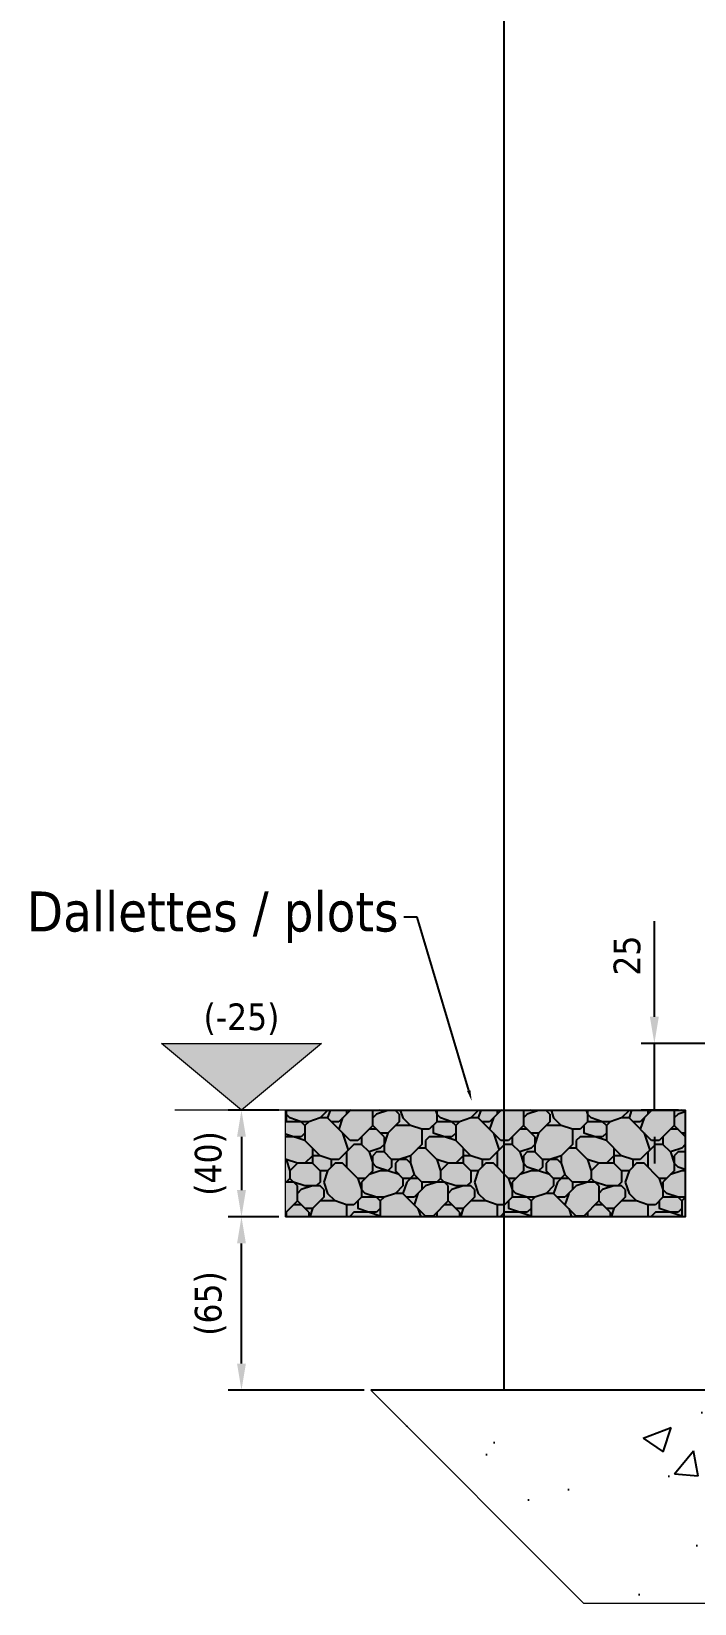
# Model space of a CAD drawing. Header units: millimetres. Extents: x -20000 to 230000, y -17405 to 24510.
# Drawn here: x 54493 to 54742, y -14116 to -13527 of the extents above; entities that cross this region are included whole.
import ezdxf
from ezdxf import colors
from ezdxf.entities.mleader import LeaderData, LeaderLine
from ezdxf.enums import TextEntityAlignment as Align
from ezdxf.math import Vec2, Vec3

# ---------------------------------------------------------------- set-up
doc = ezdxf.new("R2010")
doc.units = ezdxf.units.MM
doc.header["$PDMODE"] = 35
doc.header["$PDSIZE"] = 0.5
doc.layers.get('0').update_dxf_attribs({"lineweight": 13})
doc.layers.get('Defpoints').update_dxf_attribs({"true_color": 0xc2a584})
doc.layers.add('0 - Invisible', color=43, linetype='Continuous', lineweight=0, plot=False)
for name, color, linetype, lineweight in [('1 - BETON', 251, 'Continuous', 25), ('1 - Béton', 251, 'Continuous', 25), ('1 - Cotation', 32, 'Continuous', 13), ('1 - Cotation et texte', 7, 'Continuous', 13)]:
    doc.layers.add(name, color=color, linetype=linetype, lineweight=lineweight)
doc.layers.add('1 - Cache', color=7, linetype='Continuous', lineweight=0, true_color=0xffffff)
doc.styles.add('Texte Poralu', font='tahomabd.ttf')
doc.dimstyles.new('30 - 1000', dxfattribs={"dimtxt": 10, "dimasz": 10, "dimexe": 5, "dimexo": 2.5, "dimgap": 5, "dimtad": 1, "dimdec": 1, "dimtxsty": 'Texte Poralu', "dimcen": 5, "dimazin": 0, "dimtfac": 1, "dimtdec": 1, "dimtmove": 0, "dimatfit": 3, "dimfxl": 1, "dimarcsym": 0})

# ---------------------------------------------------------------- blocks, each defined once
blk = doc.blocks.new('*U613')
at = {"layer": '1 - BETON'}
h = blk.add_hatch(dxfattribs=at)
h.set_pattern_fill('CONCRETE', color=256, scale=15, style=0, pattern_type=2)
h.set_pattern_definition([(49.99999999999999, (-205.0000000001651, 285.4999999999822), (107.589027390113, -9.412820247389266), [11.25, -123.75]), (355, (-205.0000000001651, 285.4999999999822), (-20.81270004195, 112.8288200550018), [9, -99]), (100.4514, (-196.0342480001651, 284.7155989999821), (86.77640725710323, 103.415931309143), [9.5610285, -105.1713168]), (46.18420000000002, (-205.0000000001651, 315.4999999999822), (160.0861572938467, -24.82785214935271), [16.87499999999959, -185.6249999999968]), (96.6356, (-191.6594882501651, 313.4310039499821), (140.1994058323055, 146.1176806350663), [14.3415432, -157.75695]), (351.1842, (-205.0000000001651, 315.4999999999822), (140.1992917700441, 146.1177901387987), [13.5, -148.5]), (21, (-190.0000000001651, 307.9999999999822), (89.53605781776925, -60.39283359980082), [11.25, -123.75]), (326.0000000000001, (-190.0000000001651, 307.9999999999822), (36.49729978823726, 108.772506757028), [9, -99]), (71.4514, (-182.5386650501651, 302.9672590999821), (126.0333942872235, 48.37957450649286), [9.5610285, -105.1713168]), (37.50000000000001, (-205.0000000001651, 285.4999999999822), (1.8239782975936, 49.93407807469672), [0, -97.8, 0, -100.5, 0, -99.375]), (7.499999999999999, (-205.0000000001651, 285.4999999999822), (39.46043061632229, 59.16175678235403), [0, -57.3, 0, -95.55, 0, -37.875]), (327.5, (-238.4500000001651, 285.4999999999822), (80.07336542586135, -3.383230760156963), [0, -37.5, 0, -117, 0, -155.25]), (317.5, (-253.4500000001651, 285.4999999999822), (87.47792540135794, 15.01574734984766), [0, -48.75, 0, -77.69999999999999, 0, -110.25])])
h.paths.add_polyline_path([(-190.6519566091908, -80.22670254202892), (-200.7681680429923, -79.5633444152223), (-190.9836356725941, -76.90991190799562)], flags=8)
edge = h.paths.add_edge_path(flags=0)
edge.add_line((-190.8177961408925, -78.56830722501228), (-121.1651928261927, -71.60304689354197))
h.paths.add_polyline_path([(-202.1117021403187, -82.34346763252938), (-119.5984603262298, -74.09214345112049), (-121.7479144043429, -52.59760266998933), (-204.2611562184318, -60.84892685139822)], flags=24)
h.paths.add_polyline_path([(314.9999999999709, -110.0000000000045), (214.9999999999745, -210.0000000000009), (-385.0000000000712, -210.0000000000085), (-465.0000000000654, -130.0000000000064), (-265.0000000000655, -130.0000000000064), (-265.0000000000655, -70.50000000000655), (-60, -50), (-60, 0), (0, 0), (0, -110.0000000000045)])
at = {"layer": '0 - Invisible'}
blk.add_lwpolyline([(314.9999999999709, -110.0000000000045), (214.9999999999745, -210.0000000000009), (-385.0000000000712, -210.0000000000085), (-465.0000000000654, -130.0000000000064)], dxfattribs=at)
at = {"layer": '1 - BETON'}
blk.add_lwpolyline([(314.9999999999709, -110.0000000000045), (0, -110.0000000000045), (0, 0), (-60, 0), (-60, -50), (-265.0000000000655, -70.50000000000655), (-265.0000000000655, -130.0000000000064), (-465.0000000000654, -130.0000000000064)], dxfattribs=at)
blk = doc.blocks.new('*U616')
blk.add_hatch(color=256).paths.add_polyline_path([(-16.5625, 0), (-46.5625, 25), (13.4375, 25)])
blk.add_line((0, 0), (-41.5625, 0))
blk.add_lwpolyline([(-16.5625, 0), (-46.5625, 25), (13.4375, 25), (-16.5625, 0)])
at = {"style": 'Texte Poralu'}
blk.add_attdef('HAUTEUR', text='', height=10, dxfattribs=at).set_placement((-16.56250000000001, 34.99999999999997), align=Align.MIDDLE_CENTER)
blk = doc.blocks.new('*D628')
at = {"layer": '1 - Cotation', "color": 0, "lineweight": -2, "transparency": 16777216}
for p, q in [((54585.53970082397, -13931.26779066065), (54566.47720082397, -13931.26779066065)), ((54571.47720082397, -13941.26779066065), (54571.47720082397, -13961.26779066065)), ((54585.53970082397, -13971.26779066065), (54566.47720082397, -13971.26779066065))]:
    blk.add_line(p, q, dxfattribs=at)
at = {"layer": '1 - Cotation', "color": 0, "transparency": 16777216}
for points in [[(54569.8105341573, -13941.26779066065), (54573.14386749063, -13941.26779066065), (54571.47720082397, -13931.26779066065)], [(54569.8105341573, -13961.26779066065), (54573.14386749063, -13961.26779066065), (54571.47720082397, -13971.26779066065)]]:
    blk.add_solid(points, dxfattribs=at)
at = {"layer": 'Defpoints', "color": 0, "transparency": 16777216}
for p in [(54588.03970082397, -13931.26779066065), (54571.47720082397, -13971.26779066065), (54588.03970082397, -13971.26779066065)]:
    blk.add_point(p, dxfattribs=at)
at = {"layer": '1 - Cotation', "color": 0, "transparency": 16777216, "insert": (54559.8687387689, -13951.26779066064), "char_height": 10, "attachment_point": 5, "rotation": 90, "style": 'Texte Poralu'}
blk.add_mtext('(40)', dxfattribs=at)
blk = doc.blocks.new('*U617')
at = {"layer": '1 - BETON'}
h = blk.add_hatch(dxfattribs=at)
h.set_pattern_fill('112', color=256, scale=40, angle=135, style=0, pattern_type=2)
h.set_pattern_definition([(135, (221.5857864375541, 1.414213562373095), (-56.5685424949238, 3.552713678800501e-15), [12, -14, 2, -12]), (135, (204.615223689077, 7.071067811865477), (-56.5685424949238, 3.552713678800501e-15), [2, -10, 8, -20]), (135, (198.9583694395846, 9.899494936611667), (-56.5685424949238, 3.552713678800501e-15), [2, -38]), (135, (210.2720779385694, -4.242640687119284), (-56.5685424949238, 3.552713678800501e-15), [8, -32]), (135, (210.2720779385694, -9.899494936611664), (-56.5685424949238, 3.552713678800501e-15), [4, -36]), (135, (187.6446609405999, 7.071067811865477), (-56.5685424949238, 3.552713678800501e-15), [4, -2, 2, -32]), (135, (197.5441558772115, -5.656854249492378), (-56.5685424949238, 3.552713678800501e-15), [6, -34]), (135, (201.7867965643308, -15.55634918610405), (-56.5685424949238, 3.552713678800501e-15), [4, -36]), (135, (187.6446609405999, -7.071067811865472), (-56.5685424949238, 3.552713678800501e-15), [2, -12, 6, -20]), (135, (191.8873016277191, -14.14213562373095), (-56.5685424949238, 3.552713678800501e-15), [4, -36]), (135, (180.5735931287344, -5.656854249492376), (-56.5685424949238, 3.552713678800501e-15), [4, -36]), (135, (184.8162338158537, -12.72792206135785), (-56.5685424949238, 3.552713678800501e-15), [4, -36]), (135, (172.0883117544958, -2.828427124746185), (-56.5685424949238, 3.552713678800501e-15), [4, -36]), (225, (222.9999999999272, 0), (-7.105427357601002e-15, -56.5685424949238), [8, -2, 4, -16, 8, -2]), (225, (203.2010101267039, -16.97056274847714), (-7.105427357601002e-15, -56.5685424949238), [2, -38]), (225, (207.4436508138232, -4.242640687119283), (-7.105427357601002e-15, -56.5685424949238), [4, -8, 2, -26]), (225, (201.7867965643308, -7.071067811865474), (-7.105427357601002e-15, -56.5685424949238), [4, -8, 6, -22]), (225, (204.615223689077, 4.242640687119287), (-7.105427357601002e-15, -56.5685424949238), [2, -20, 4, -2, 4, -8]), (225, (206.0294372514501, 8.485281374238571), (-7.105427357601002e-15, -56.5685424949238), [2, -38]), (225, (194.7157287524653, 2.828427124746192), (-7.105427357601002e-15, -56.5685424949238), [2, -2, 6, -30]), (225, (197.5441558772115, 8.485281374238573), (-7.105427357601002e-15, -56.5685424949238), [4, -16, 2, -2, 2, -14]), (225, (201.7867965643308, 18.38477631085023), (-7.105427357601002e-15, -56.5685424949238), [6, -34]), (225, (177.7451660039882, 3.552713678800501e-15), (-7.105427357601002e-15, -56.5685424949238), [2, -2, 2, -34]), (225, (183.4020202534806, 8.485281374238575), (-7.105427357601002e-15, -56.5685424949238), [6, -34]), (225, (181.9878066911075, 14.14213562373095), (-7.105427357601002e-15, -56.5685424949238), [2, -38]), (180, (213.1005050633156, 9.899494936611665), (-28.28427124800001, -28.284271248), [2.8284, -53.740142496]), (180, (189.058874502973, -19.79898987322333), (-28.28427124800001, -28.284271248), [2.8284, -8.4852, 8.4852, -36.769742496]), (180, (190.473088065346, -12.72792206135785), (-28.28427124800001, -28.284271248), [5.6568, -14.142136, 2.8284, -33.94120649599999]), (180, (186.2304473782268, -5.656854249492376), (-28.28427124800001, -28.284271248), [5.6568, -19.799, 2.8284, -28.284342496]), (180, (210.2720779385694, -4.242640687119284), (-28.28427124800001, -28.284271248), [2.8284, -53.740142496]), (180, (203.2010101267039, 2.828427124746192), (-28.28427124800001, -28.284271248), [8.485280000000001, -48.083262496]), (180, (194.7157287524653, 5.656854249492383), (-28.28427124800001, -28.284271248), [2.8284, -16.97056, 2.8284, -33.941182496]), (180, (187.6446609405999, 7.071067811865477), (-28.28427124800001, -28.284271248), [5.6568, -50.911742496]), (180, (181.9878066911075, 12.72792206135786), (-28.28427124800001, -28.284271248), [5.6568, -50.911742496]), (180, (190.473088065346, 21.21320343559643), (-28.28427124800001, -28.284271248), [2.8284, -53.740142496]), (180, (179.1593795663613, 4.242640687119291), (-28.28427124800001, -28.284271248), [2.8284, -53.740142496]), (180, (177.7451660039882, -2.828427124746188), (-28.28427124800001, -28.284271248), [2.8284, -53.740142496]), (180, (169.2598846297496, 3.552713678800501e-15), (-28.28427124800001, -28.284271248), [2.8284, -53.740142496]), (180, (196.1299423148384, -26.8700576850888), (-28.28427124800001, -28.284271248), [2.8284, -53.740142496]), (180, (193.3015151900922, -1.414213562373092), (-28.28427124800001, -28.284271248), [2.8284, -53.740142496]), (180, (179.1593795663613, -9.89949493661166), (-28.28427124800001, -28.284271248), [2.8284, -19.799, 2.8284, -31.112742496]), (180, (207.4436508138232, -7.071067811865474), (-28.28427124800001, -28.284271248), [5.6568, -50.911742496]), (180, (200.3725830019577, -14.14213562373095), (-28.28427124800001, -28.284271248), [8.4852, -48.083342496]), (270, (210.2720779385694, -9.899494936611664), (28.284271248, -28.28427124800001), [4.2428, -52.325742496]), (270, (196.1299423148384, 7.071067811865479), (28.284271248, -28.28427124800001), [2.8284, -53.740142496]), (270, (183.4020202534806, 11.31370849898476), (28.284271248, -28.28427124800001), [2.8284, -53.740142496]), (270, (187.6446609405999, -4.24264068711928), (28.284271248, -28.28427124800001), [2.8284, -53.740142496]), (270, (181.9878066911075, -7.071067811865472), (28.284271248, -28.28427124800001), [2.8284, -53.740142496]), (270, (184.8162338158537, -12.72792206135785), (28.284271248, -28.28427124800001), [2.8284, -53.740142496]), (270, (180.5735931287344, -5.656854249492376), (28.284271248, -28.28427124800001), [2.8284, -53.740142496]), (270, (214.5147186256887, -5.65685424949238), (28.284271248, -28.28427124800001), [2.8284, -53.740142496]), (270, (198.9583694395846, -9.899494936611664), (28.284271248, -28.28427124800001), [2.8284, -53.740142496]), (270, (207.4436508138232, -1.414213562373094), (28.284271248, -28.28427124800001), [5.6568, -50.911742496]), (270, (204.615223689077, 7.071067811865477), (28.284271248, -28.28427124800001), [5.6568, -50.911742496]), (270, (177.7451660039882, 2.828427124746195), (28.284271248, -28.28427124800001), [5.6568, -50.911742496]), (270, (193.3015151900922, 1.414213562373098), (28.284271248, -28.28427124800001), [2.8284, -53.740142496]), (270, (197.5441558772116, 14.14213562373095), (28.284271248, -28.28427124800001), [5.6568, -33.94112000000001, 2.8284, -14.142222496]), (270, (201.7867965643308, -15.55634918610405), (28.28424312479999, -28.28427124800001), [5.6568, -11.313708, 5.6568, -33.941234496]), (270, (220.171572875181, -2.82842712474619), (28.284271248, -28.28427124800001), [5.656, -14.144, 5.656, -14.144, 2.828, -14.140542496]), (161.56505118, (204.615223689077, 1.414213562373096), (-28.28427124890702, 28.2842712460221), [8.943999999999999, -4.472, 4.472, -71.55471907999998]), (161.56505118, (183.4020202534806, -11.31370849898476), (-28.28427124890702, 28.2842712460221), [8.943999999999999, -80.49871908]), (161.56505118, (203.2010101267039, 8.485281374238571), (-28.28427124890702, 28.2842712460221), [4.472, -84.97071907999998]), (161.56505118, (214.5147186256887, -5.65685424949238), (-28.28427124890702, 28.2842712460221), [4.472, -84.97071907999998]), (161.56505118, (201.7867965643308, -7.071067811865474), (-28.28427124890702, 28.2842712460221), [4.472, -84.97071907999998]), (161.56505118, (204.615223689077, -15.55634918610404), (-28.28427124890702, 28.2842712460221), [4.472, -84.97071907999998]), (198.43494882, (197.5441558772115, -14.14213562373095), (-28.28427124890702, -28.2842712460221), [4.472, -84.97071907999998]), (198.43494882, (187.6446609405999, -4.24264068711928), (-28.28427124890702, -28.2842712460221), [4.472, -84.97071907999998]), (198.43494882, (204.615223689077, 18.38477631085024), (-28.28427124890702, -28.2842712460221), [4.472, -84.97071907999998]), (198.43494882, (207.4436508138232, -15.55634918610404), (-28.28427124890702, -28.2842712460221), [4.472, -84.97071907999998]), (198.43494882, (210.2720779385694, 9.899494936611667), (-28.28427124890702, -28.2842712460221), [4.472, -31.304, 4.472, -49.19471908]), (251.56505118, (190.473088065346, -18.38477631085023), (-28.2842712460221, -28.28427124890702), [4.472, -84.97071907999998]), (251.56505118, (179.1593795663613, 4.242640687119291), (-28.2842712460221, -28.28427124890702), [4.472, -84.97071907999998]), (251.56505118, (186.2304473782268, -14.14213562373095), (-28.2842712460221, -28.28427124890702), [4.472, -84.97071907999998]), (251.56505118, (213.1005050633156, -9.899494936611664), (-28.2842712460221, -28.28427124890702), [4.472, -84.97071907999998]), (288.43494882, (196.1299423148384, 15.55634918610405), (28.28427124602209, -28.28427124890703), [4.471999999999991, -84.97071907999984]), (288.43494882, (183.4020202534806, 14.14213562373095), (28.28427124602209, -28.28427124890703), [4.471999999999991, -84.97071907999984]), (288.43494882, (197.5441558772115, -5.656854249492378), (28.28427124602209, -28.28427124890703), [4.471999999999991, -84.97071907999984]), (288.43494882, (187.6446609405999, -7.071067811865472), (28.28427124602209, -28.28427124890703), [4.471999999999991, -84.97071907999984]), (288.43494882, (172.0883117544958, -2.828427124746185), (28.28427124602209, -28.28427124890703), [4.471999999999991, -84.97071907999984]), (288.43494882, (218.7573593128079, 4.242640687119286), (28.28427124602209, -28.28427124890703), [6.70799999999999, -82.73471907999985])])
h.paths.add_polyline_path([(-160, 0), (-10, 0), (-10, -40), (-160, -40)])
at = {"layer": '1 - Cache'}
blk.add_hatch(color=256, dxfattribs=at).paths.add_polyline_path([(-160, 0), (-10, 0), (-10, -40), (-160, -40)])
at = {"layer": '0 - Invisible'}
blk.add_lwpolyline([(-160, 0), (-10, 0), (-10, -40), (-160, -40)], close=True, dxfattribs=at)
at = {"layer": '1 - BETON'}
blk.add_lwpolyline([(-160, 0), (-10, 0), (-10, -40), (-160.0000000000073, -40)], dxfattribs=at)
blk = doc.blocks.new('*D626')
at = {"layer": 'Defpoints', "color": 0, "lineweight": -2, "transparency": 16777216}
for p, q in [((54726.43032893818, -13896.26779066063), (54726.43032893818, -13860.39136352833)), ((54982.50002455668, -13906.26779066063), (54721.43032893818, -13906.26779066063)), ((54726.43032893818, -13931.26779066065), (54726.43032893818, -13906.26779066063)), ((54735.53970082397, -13931.26779066065), (54721.43032893818, -13931.26779066065)), ((54726.43032893818, -13941.26779066065), (54726.43032893818, -13951.26779066065))]:
    blk.add_line(p, q, dxfattribs=at)
at = {"layer": 'Defpoints', "color": 0, "transparency": 16777216}
for p in [(54726.43032893818, -13906.26779066063), (54985.00002455668, -13906.26779066063), (54738.03970082397, -13931.26779066065)]:
    blk.add_point(p, dxfattribs=at)
for points in [[(54724.76366227151, -13896.26779066063), (54728.09699560484, -13896.26779066063), (54726.43032893818, -13906.26779066063)], [(54724.76366227151, -13941.26779066065), (54728.09699560484, -13941.26779066065), (54726.43032893818, -13931.26779066065)]]:
    blk.add_solid(points, dxfattribs=at)
at = {"layer": 'Defpoints', "color": 0, "transparency": 16777216, "insert": (54716.2288514365, -13873.32957709447), "char_height": 10, "attachment_point": 5, "rotation": 90, "style": 'Texte Poralu'}
blk.add_mtext('25', dxfattribs=at)
blk = doc.blocks.new('*D627')
at = {"layer": 'Defpoints', "color": 0, "lineweight": -2, "transparency": 16777216}
for p, q in [((54585.53970082397, -13971.26779066065), (54566.47720082397, -13971.26779066065)), ((54571.47720082397, -14026.26779066064), (54571.47720082397, -13981.26779066065)), ((54617.50002455676, -14036.26779066064), (54566.47720082397, -14036.26779066064))]:
    blk.add_line(p, q, dxfattribs=at)
at = {"layer": 'Defpoints', "color": 0, "transparency": 16777216}
for p in [(54571.47720082397, -13971.26779066065), (54588.03970082397, -13971.26779066065), (54620.00002455676, -14036.26779066064)]:
    blk.add_point(p, dxfattribs=at)
for points in [[(54569.8105341573, -13981.26779066065), (54573.14386749063, -13981.26779066065), (54571.47720082397, -13971.26779066065)], [(54569.8105341573, -14026.26779066064), (54573.14386749063, -14026.26779066064), (54571.47720082397, -14036.26779066064)]]:
    blk.add_solid(points, dxfattribs=at)
at = {"layer": 'Defpoints', "color": 0, "transparency": 16777216, "insert": (54559.8687387689, -14003.76779066064), "char_height": 10, "attachment_point": 5, "rotation": 90, "style": 'Texte Poralu'}
blk.add_mtext('(65)', dxfattribs=at)

msp = doc.modelspace()

# ---------------------------------------------------------------- linework, layer by layer
at = {"layer": '1 - Béton'}
msp.add_line((54670.00002455693, -12805.66835877718), (54670.00002455705, -14036.26779066064), dxfattribs=at)

# ---------------------------------------------------------------- block references
msp.add_blockref('*U616', (54588.03970082397, -13931.26779066065)).add_auto_attribs({'HAUTEUR': '(-25)'})
for name, p in [('*U613', (55085.00002455683, -13906.26779066064)), ('*U617', (54748.03970082397, -13931.26779066065))]:
    msp.add_blockref(name, p)

# ---------------------------------------------------------------- dimensions: what is measured, and where the dimension line sits
at = {"layer": '1 - Cotation'}
dim = msp.add_linear_dim(base=(54571.47720082397, -13971.26779066065), p1=(54588.03970082397, -13931.26779066065), p2=(54588.03970082397, -13971.26779066065), angle=90, dimstyle='30 - 1000', override={"dimpost": '(<>)'}, dxfattribs=at)
dim.commit()
dim.dimension.update_dxf_attribs({"geometry": '*D628', "text_midpoint": (54559.8687387689, -13951.26779066064)})
at = {"layer": 'Defpoints'}
dim = msp.add_linear_dim(base=(54726.43032893818, -13906.26779066063), p1=(54738.03970082397, -13931.26779066065), p2=(54985.00002455668, -13906.26779066063), angle=90, dimstyle='30 - 1000', dxfattribs=at)
dim.commit()
dim.dimension.update_dxf_attribs({"geometry": '*D626', "text_midpoint": (54716.2288514365, -13873.32957709447)})
dim = msp.add_linear_dim(base=(54571.47720082397, -13971.26779066065), p1=(54620.00002455676, -14036.26779066064), p2=(54588.03970082397, -13971.26779066065), angle=90, dimstyle='30 - 1000', override={"dimpost": '(<>)'}, dxfattribs=at)
dim.commit()
dim.dimension.update_dxf_attribs({"geometry": '*D627', "text_midpoint": (54559.8687387689, -14003.76779066064)})

# ---------------------------------------------------------------- leaders
at = {"layer": '1 - Cotation et texte'}
ml = msp.add_multileader_mtext('Standard', dxfattribs=at)
ml.set_content('Dallettes / plots', color=256, style='Texte Poralu')
ml.set_leader_properties()
ml.build(insert=Vec2(0, 0))
ml.multileader.update_dxf_attribs({"dogleg_length": 5})
ctx = ml.context
ctx.base_point, ctx.char_height, ctx.plane_origin = Vec3(54462.4860589975, -13858.86168546573), 15, Vec3(54650.00889808661, -13882.60469370888)
ctx.text_align_type = 2
notes = []
notes.append((ctx, [(0, (1, 1, 0), (54637.42292938031, -13858.86168546573), (-1, 0), 5, [(0, [(54657.89716602262, -13927.7729109969)], 0, [])])]))
ctx.mtext.insert, ctx.mtext.alignment, ctx.mtext.flow_direction = Vec3(54630.42292938031, -13849.28646719844), 3, 5
for ctx, leaders in notes:
    for number, flags, end, landing, length, lines in leaders:
        leader = LeaderData()
        leader.index, (leader.has_last_leader_line, leader.has_dogleg_vector, leader.attachment_direction) = number, flags
        leader.last_leader_point, leader.dogleg_vector, leader.dogleg_length = Vec3(end), Vec3(landing), length
        for number, points, colour, breaks in lines:
            line = LeaderLine()
            line.index, line.vertices, line.color, line.breaks = number, Vec3.list(points), colors.encode_raw_color(colour), breaks
            leader.lines.append(line)
        ctx.leaders.append(leader)

doc.saveas('drawing.dxf')
